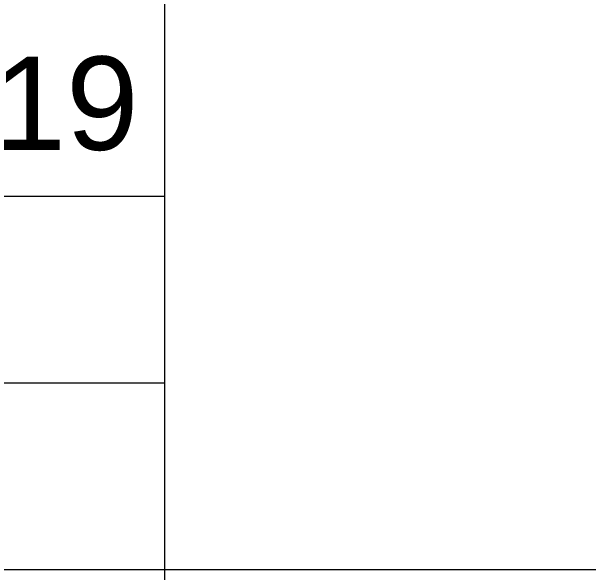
# Model space of a CAD drawing. Header units: metres. Extents: x -1525 to -1043, y -1331 to -1144.
# Drawn here: x -1430.698 to -1429.154, y -1299.412 to -1297.91 of the extents above; entities that cross this region are included whole.
import ezdxf

# ---------------------------------------------------------------- set-up
doc = ezdxf.new("R2010")
doc.units = ezdxf.units.M
doc.header["$MEASUREMENT"] = 0
doc.layers.add('ЭО_схема', color=250, linetype='Continuous')
doc.styles.add('GOST 2.304', font='CS_Gost2304.shx')

msp = doc.modelspace()

# ---------------------------------------------------------------- linework, layer by layer
at = {"layer": 'ЭО_схема', "color": 7, "linetype": 'Continuous', "lineweight": 13}
for p, q in [((-1430.28848202, -1295.40414735), (-1430.28848202, -1300.90414735)), ((-1430.28848202, -1299.40414735), (-1418.28848202, -1299.40414735))]:
    msp.add_line(p, q, dxfattribs=at)
at = {"layer": 'ЭО_схема', "color": 7, "linetype": 'Continuous', "lineweight": 0}
for p, q in [((-1436.78848202, -1298.40414735), (-1430.28848202, -1298.40414735)), ((-1436.78848202, -1298.90414735), (-1430.28848202, -1298.90414735)), ((-1436.78848202, -1299.40414735), (-1430.28848202, -1299.40414735))]:
    msp.add_line(p, q, dxfattribs=at)

# ---------------------------------------------------------------- texts
at = {"color": 7, "linetype": 'Continuous', "lineweight": 30, "insert": (-1431.23151403, -1298.03060221), "char_height": 0.25, "attachment_point": 1, "line_spacing_factor": 0.72, "style": 'GOST 2.304'}
msp.add_mtext('\\fArial|b0|i0|c204204|p39;07.19', dxfattribs=at)

doc.saveas('drawing.dxf')
